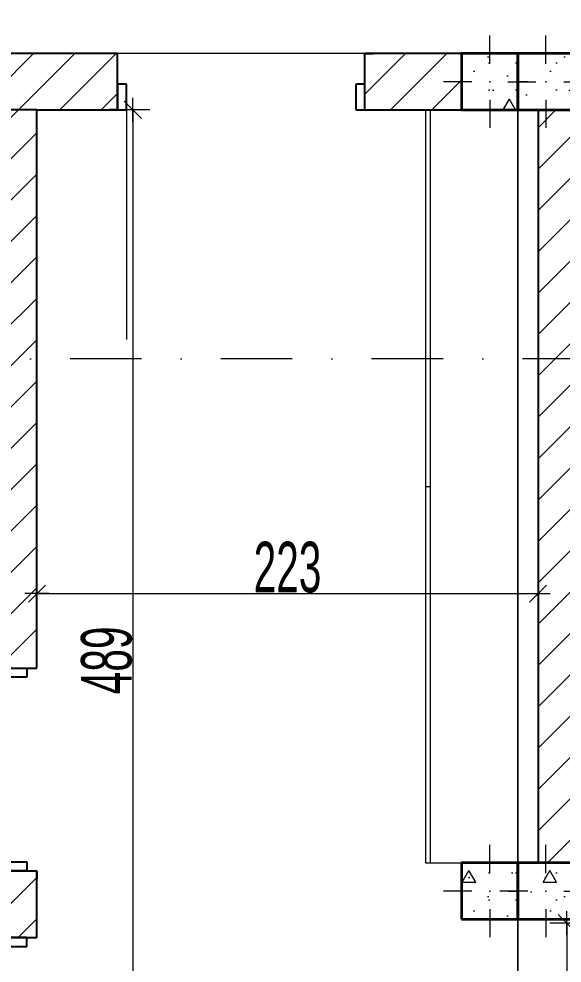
# Model space of a CAD drawing. Header units: millimetres. Extents: x 917196 to 1040943, y -9546 to 18600.
# Drawn here: x 1002609 to 1005025, y 8059 to 12256 of the extents above; entities that cross this region are included whole.
import ezdxf

# ---------------------------------------------------------------- set-up
doc = ezdxf.new("R2010")
doc.units = ezdxf.units.MM
doc.header["$MEASUREMENT"] = 0
doc.set_wipeout_variables(frame=1)
doc.linetypes.add('Dot & Dashed', pattern=[670.277762, 317.5, -176.388889, 0, -176.388874])
doc.linetypes.add('Wipeout_Contour', pattern=[1000, 0, -1000])
for name, color, linetype, lineweight in [('dimenzija', 7, 'Continuous', 13), ('New_ARCHICAD Doors_Pen_No__27', 7, 'Continuous', 25), ('New_Structural - Bearing_Pen_No__20', 1, 'Continuous', 0), ('New_Structural - Bearing_Pen_No__27', 7, 'Continuous', 25)]:
    doc.layers.add(name, color=color, linetype=linetype, lineweight=lineweight)
for name, color, linetype in [('Marker - Section', 7, 'Continuous'), ('New_ARCHICAD Doors', 7, 'Continuous'), ('New_MEP - Electrical', 7, 'Continuous'), ('New_Structural - Bearing', 7, 'Continuous')]:
    doc.layers.add(name, color=color, linetype=linetype)
for name, color, linetype, lineweight, true_color in [('Marker - Section_Pen_No__85', 7, 'Continuous', 13, 0xaaaaaa), ('New_ARCHICAD Doors_Pen_No__23', 7, 'Continuous', 25, 0xbf7340), ('New_ARCHICAD Doors_Pen_No__61', 7, 'Continuous', 18, 0x6a6a6a), ('New_MEP - Electrical_Pen_No__4', 7, 'Continuous', 20, 0x029e21), ('New_Structural - Bearing_Pen_No__168', 7, 'Continuous', 13, 0x6a6a6a), ('New_Structural - Bearing_Pen_No__169', 7, 'Continuous', 13, 0x6a6a6a), ('New_Structural - Bearing_Pen_No__8', 7, 'Continuous', 35, 0xa80f02), ('New_Structural - Bearing_Pen_No__89', 7, 'Continuous', 13, 0x6a6a6a)]:
    doc.layers.add(name, color=color, linetype=linetype, lineweight=lineweight, true_color=true_color)
doc.styles.add('PLATEIA', font='CGSAPPS.shx', dxfattribs={"width": 0.6})
doc.dimstyles.new('100v', dxfattribs={"dimtxt": 225, "dimasz": 1, "dimexe": 0.18, "dimexo": 0.0625, "dimgap": 4, "dimtad": 1, "dimdec": 0, "dimlfac": 0.1, "dimzin": 12, "dimdsep": 46, "dimtxsty": 'PLATEIA', "dimblk": 'A$C321216CB', "dimcen": 0.09, "dimse1": 1, "dimse2": 1, "dimclrd": 256, "dimclrt": 256, "dimadec": 3, "dimazin": 0, "dimtfac": 1, "dimtdec": 0, "dimtix": 1, "dimtmove": 2, "dimatfit": 3, "dimldrblk": 'A$C321216CB', "dimfxl": 1, "dimtolj": 1, "dimtzin": 0, "dimlwd": -1, "dimarcsym": 0})
pattern_1 = [(45, (0, 0), (-91.923878, 91.923878), [])]
pattern_2 = [(0, (0, 0), (0, 623.5383), [60, -300.00001]), (0, (180, 311.8), (0, 623.5383), [60, -300.00001]), (60, (0, 0), (-540.00002, 311.76916), [60, -300.00001]), (60, (360, 0), (-540.00002, 311.76916), [60, -300.00001]), (120, (60, 0), (540.00002, 311.76916), [60, -300.00001]), (120, (420, 0), (540.00002, 311.76916), [60, -300.00001]), (0, (0, 60), (0, 120.000005), [0, -120.000005, 0, -180.000007]), (45, (60, 60), (-84.852817, 84.852817), [0, -90.000004, 0, -150.000006])]

# ---------------------------------------------------------------- blocks, each defined once
blk = doc.blocks.new('Slab_3', base_point=(1004827.7, 101.8))
at = {"layer": 'New_Structural - Bearing_Pen_No__89', "color": 251, "linetype": 'Continuous', "lineweight": 13, "true_color": 0x6a6a6a, "flags": 128}
blk.add_lwpolyline([(1004827.7, 101.8), (1004827.7, -1698.2), (1011727.7, -1698.2), (1011727.7, 101.8), (1011727.7, 12101.8), (1004827.7, 12101.8)], close=True, dxfattribs=at)
blk = doc.blocks.new('Slab_4', base_point=(994827.7, 12101.8))
at = {"layer": 'New_Structural - Bearing_Pen_No__89', "color": 251, "linetype": 'Continuous', "lineweight": 13, "true_color": 0x6a6a6a, "flags": 128}
blk.add_lwpolyline([(994827.7, 12101.8), (994827.7, 3101.8), (997827.7, 3101.8), (999327.7, 3101.8), (999327.7, 101.8), (999327.7, -898.2), (1004827.7, -898.2), (1004827.7, 101.8), (1004827.7, 12101.8), (997827.7, 12101.8)], close=True, dxfattribs=at)
blk = doc.blocks.new('Door 25_4')
at = {"layer": 'New_ARCHICAD Doors_Pen_No__23', "color": 35, "linetype": 'Continuous', "lineweight": 25, "true_color": 0xbf7340}
for p, q in [((-510, 0), (-550, 0)), ((-550, 0), (-550, -115)), ((-510, -115), (-510, 0)), ((550, 0), (510, 0)), ((510, 0), (510, -115)), ((550, -115), (550, 0)), ((-550, -115), (-510, -115)), ((510, -115), (550, -115))]:
    blk.add_line(p, q, dxfattribs=at)
at = {"layer": 'New_ARCHICAD Doors_Pen_No__27', "color": 7, "linetype": 'Continuous', "lineweight": 25}
for p, q in [((-550, 0), (-587, 0)), ((-550, 0), (-587, 0)), ((-550, 0), (-550, -115)), ((-550, 0), (-550, -115)), ((550, 0), (550, -115)), ((550, 0), (550, -115)), ((550, 0), (587, 0)), ((550, 0), (587, 0)), ((-550, -115), (-550, -250)), ((-550, -115), (-550, -250)), ((550, -115), (550, -250)), ((550, -115), (550, -250)), ((-550, -250), (-587, -250)), ((-550, -250), (-587, -250)), ((550, -250), (587, -250)), ((550, -250), (587, -250))]:
    blk.add_line(p, q, dxfattribs=at)
at = {"layer": 'New_ARCHICAD Doors_Pen_No__61', "color": 251, "linetype": 'Continuous', "lineweight": 18, "true_color": 0x6a6a6a}
blk.add_line((510, 0), (510, 1020), dxfattribs=at)
blk = doc.blocks.new('Wall_34', base_point=(998077.7, 12101.8))
at = {"color": 254, "linetype": 'Wipeout_Contour', "lineweight": 0, "ltscale": 4010639.01824241}
blk.add_wipeout([(1002128.9, 11851.8), (1003047.6, 11851.8), (1003047.6, 12101.8), (1002128.9, 12101.8)], dxfattribs=at).dxf.layer = 'New_Structural - Bearing'
at = {"color": 254, "linetype": 'Wipeout_Contour', "lineweight": 0, "ltscale": 4017736.218970004}
blk.add_wipeout([(1004147.6, 11851.8), (1004577.7, 11851.8), (1004577.7, 12101.8), (1004147.6, 12101.8)], dxfattribs=at).dxf.layer = 'New_Structural - Bearing'
at = {"layer": 'New_Structural - Bearing_Pen_No__168', "linetype": 'Continuous', "lineweight": 13, "true_color": 0x6a6a6a}
h = blk.add_hatch(dxfattribs=at)
h.set_pattern_fill('COMMON_BRICK', color=251, style=0, pattern_type=2)
h.set_pattern_definition(pattern_1)
h.paths.add_polyline_path([(1002128.9, 11851.8), (1003047.6, 11851.8), (1003047.6, 12101.8), (1002128.9, 12101.8)])
h = blk.add_hatch(dxfattribs=at)
h.set_pattern_fill('COMMON_BRICK', color=251, style=0, pattern_type=2)
h.set_pattern_definition(pattern_1)
h.paths.add_polyline_path([(1004147.6, 11851.8), (1004577.7, 11851.8), (1004577.7, 12101.8), (1004147.6, 12101.8)])
at = {"layer": 'New_Structural - Bearing_Pen_No__27', "color": 7, "linetype": 'Continuous', "lineweight": 25}
for p, q in [((1003047.6, 12101.8), (1003010.6, 12101.8)), ((1003047.6, 11966.8), (1003047.6, 12101.8)), ((1004147.6, 12101.8), (1004184.6, 12101.8)), ((1004147.6, 11966.8), (1004147.6, 12101.8)), ((1003047.6, 11851.8), (1003047.6, 11966.8)), ((1004147.6, 11851.8), (1004147.6, 11966.8)), ((1003047.6, 11851.8), (1003010.6, 11851.8)), ((1004147.6, 11851.8), (1004184.6, 11851.8))]:
    blk.add_line(p, q, dxfattribs=at)
at = {"layer": 'New_Structural - Bearing_Pen_No__27', "color": 7, "linetype": 'Continuous', "lineweight": 25, "flags": 128}
for points in [[(1003047.6, 12101.8), (1002128.9, 12101.8)], [(1004577.7, 12101.8), (1004147.6, 12101.8)], [(1002128.9, 11851.8), (1003047.6, 11851.8)], [(1004147.6, 11851.8), (1004577.7, 11851.8)]]:
    blk.add_lwpolyline(points, dxfattribs=at)
at = {"layer": 'New_ARCHICAD Doors', "color": 33, "linetype": 'Continuous', "lineweight": 18, "true_color": 0xd5a280, "zscale": 1000, "rotation": 180}
blk.add_blockref('Door 25_4', (1003597.6, 11851.8), dxfattribs=at)
blk = doc.blocks.new('Wall_40', base_point=(1005077.7, 12101.8))
at = {"color": 254, "linetype": 'Wipeout_Contour', "lineweight": 0, "ltscale": 4020202.610688884}
blk.add_wipeout([(1005077.7, 11851.8), (1004917.7, 11851.8), (1004917.7, 8504.1), (1005077.7, 8504.1)], dxfattribs=at).dxf.layer = 'New_Structural - Bearing'
at = {"layer": 'New_Structural - Bearing_Pen_No__168', "linetype": 'Continuous', "lineweight": 13, "true_color": 0x6a6a6a}
h = blk.add_hatch(dxfattribs=at)
h.set_pattern_fill('COMMON_BRICK', color=251, style=0, pattern_type=2)
h.set_pattern_definition(pattern_1)
h.paths.add_polyline_path([(1005077.7, 11851.8), (1004917.7, 11851.8), (1004917.7, 8504.1), (1005077.7, 8504.1)])
at = {"layer": 'New_Structural - Bearing_Pen_No__27', "color": 7, "linetype": 'Continuous', "lineweight": 25, "flags": 128}
for points in [[(1004917.7, 11851.8), (1004917.7, 8504.1)], [(1005077.7, 8504.1), (1005077.7, 11851.8)]]:
    blk.add_lwpolyline(points, dxfattribs=at)
blk = doc.blocks.new('Door 25')
at = {"layer": 'New_ARCHICAD Doors_Pen_No__23', "color": 35, "linetype": 'Continuous', "lineweight": 25, "true_color": 0xbf7340}
for p, q in [((-410, 0), (-450, 0)), ((-450, 0), (-450, -115)), ((-410, -115), (-410, 0)), ((450, 0), (410, 0)), ((410, 0), (410, -115)), ((450, -115), (450, 0)), ((-450, -115), (-410, -115)), ((410, -115), (450, -115))]:
    blk.add_line(p, q, dxfattribs=at)
at = {"layer": 'New_ARCHICAD Doors_Pen_No__27', "color": 7, "linetype": 'Continuous', "lineweight": 25}
for p, q in [((-450, 0), (-487, 0)), ((-450, 0), (-487, 0)), ((-450, 0), (-450, -115)), ((-450, 0), (-450, -115)), ((450, 0), (450, -115)), ((450, 0), (450, -115)), ((450, 0), (487, 0)), ((450, 0), (487, 0)), ((-450, -115), (-450, -160)), ((-450, -115), (-450, -160)), ((450, -115), (450, -160)), ((450, -115), (450, -160)), ((-450, -160), (-487, -160)), ((-450, -160), (-487, -160)), ((450, -160), (487, -160)), ((450, -160), (487, -160))]:
    blk.add_line(p, q, dxfattribs=at)
at = {"layer": 'New_ARCHICAD Doors_Pen_No__61', "color": 251, "linetype": 'Continuous', "lineweight": 18, "true_color": 0x6a6a6a}
blk.add_line((410, 0), (410, 820), dxfattribs=at)
blk = doc.blocks.new('Wall_57', base_point=(1002688.9, 11851.8))
at = {"color": 254, "linetype": 'Wipeout_Contour', "lineweight": 0, "ltscale": 4010663.130790739}
blk.add_wipeout([(1002528.9, 11851.8), (1002528.9, 9369.6), (1002688.9, 9369.6), (1002688.9, 11851.8)], dxfattribs=at).dxf.layer = 'New_Structural - Bearing'
at = {"color": 254, "linetype": 'Wipeout_Contour', "lineweight": 0, "ltscale": 4010573.654234802}
blk.add_wipeout([(1002688.9, 8469.6), (1002528.9, 8469.6), (1002528.9, 8173.5), (1002688.9, 8173.5)], dxfattribs=at).dxf.layer = 'New_Structural - Bearing'
at = {"layer": 'New_Structural - Bearing_Pen_No__168', "linetype": 'Continuous', "lineweight": 13, "true_color": 0x6a6a6a}
h = blk.add_hatch(dxfattribs=at)
h.set_pattern_fill('COMMON_BRICK', color=251, style=0, pattern_type=2)
h.set_pattern_definition(pattern_1)
h.paths.add_polyline_path([(1002528.9, 11851.8), (1002528.9, 9369.6), (1002688.9, 9369.6), (1002688.9, 11851.8)])
h = blk.add_hatch(dxfattribs=at)
h.set_pattern_fill('COMMON_BRICK', color=251, style=0, pattern_type=2)
h.set_pattern_definition(pattern_1)
h.paths.add_polyline_path([(1002688.9, 8469.6), (1002528.9, 8469.6), (1002528.9, 8173.5), (1002688.9, 8173.5)])
at = {"layer": 'New_Structural - Bearing_Pen_No__27', "color": 7, "linetype": 'Continuous', "lineweight": 25}
for p, q in [((1002688.9, 9369.6), (1002688.9, 9406.6)), ((1002528.9, 9369.6), (1002643.9, 9369.6)), ((1002643.9, 9369.6), (1002688.9, 9369.6)), ((1002528.9, 8469.6), (1002643.9, 8469.6)), ((1002643.9, 8469.6), (1002688.9, 8469.6)), ((1002688.9, 8469.6), (1002688.9, 8432.6)), ((1002688.9, 8173.5), (1002688.9, 8210.5)), ((1002528.9, 8173.5), (1002643.9, 8173.5)), ((1002643.9, 8173.5), (1002688.9, 8173.5))]:
    blk.add_line(p, q, dxfattribs=at)
at = {"layer": 'New_Structural - Bearing_Pen_No__27', "color": 7, "linetype": 'Continuous', "lineweight": 25, "flags": 128}
for points in [[(1002688.9, 11851.8), (1002528.9, 11851.8)], [(1002688.9, 9369.6), (1002688.9, 11851.8)], [(1002688.9, 8173.5), (1002688.9, 8469.6)]]:
    blk.add_lwpolyline(points, dxfattribs=at)
at = {"layer": 'New_ARCHICAD Doors', "color": 33, "linetype": 'Continuous', "lineweight": 18, "true_color": 0xd5a280, "xscale": -1, "zscale": 1000, "rotation": 90}
blk.add_blockref('Door 25', (1002528.9, 8919.6), dxfattribs=at)
at = {"layer": 'New_ARCHICAD Doors', "color": 33, "linetype": 'Continuous', "lineweight": 18, "true_color": 0xd5a280, "zscale": 1000, "rotation": 90}
blk.add_blockref('Door 25', (1002528.9, 7723.5), dxfattribs=at)
blk = doc.blocks.new('Column_29', base_point=(1004952.7, 11976.8))
at = {"color": 254, "linetype": 'Wipeout_Contour', "lineweight": 0, "ltscale": 4020096.384821043}
blk.add_wipeout([(1004827.7, 11851.8), (1005077.7, 11851.8), (1005077.7, 12101.8), (1004827.7, 12101.8)], dxfattribs=at).dxf.layer = 'New_Structural - Bearing'
at = {"layer": 'New_Structural - Bearing_Pen_No__169', "linetype": 'Continuous', "lineweight": 13, "true_color": 0x6a6a6a}
h = blk.add_hatch(dxfattribs=at)
h.set_pattern_fill('STRUCTURAL_CONCRETE', color=251, style=0, pattern_type=2)
h.set_pattern_definition(pattern_2)
h.paths.add_polyline_path([(1004827.7, 11851.8), (1005077.7, 11851.8), (1005077.7, 12101.8), (1004827.7, 12101.8)])
at = {"layer": 'New_Structural - Bearing_Pen_No__20', "color": 1, "linetype": 'Continuous', "lineweight": 0}
for p, q in [((1004952.7, 12056.8), (1004952.7, 12181.8)), ((1004872.7, 11976.8), (1004747.7, 11976.8)), ((1005032.7, 11976.8), (1005157.7, 11976.8)), ((1004952.7, 11896.8), (1004952.7, 11771.8))]:
    blk.add_line(p, q, dxfattribs=at)
blk.add_point((1004952.7, 11976.8), dxfattribs=at)
at = {"layer": 'New_Structural - Bearing_Pen_No__8', "color": 14, "linetype": 'Continuous', "lineweight": 35, "true_color": 0xa80f02, "flags": 128}
blk.add_lwpolyline([(1004827.7, 11851.8), (1005077.7, 11851.8), (1005077.7, 12101.8), (1004827.7, 12101.8)], close=True, dxfattribs=at)
blk = doc.blocks.new('Column_35', base_point=(1004702.7, 11976.8))
at = {"color": 254, "linetype": 'Wipeout_Contour', "lineweight": 0, "ltscale": 4019096.455855659}
blk.add_wipeout([(1004577.7, 11851.8), (1004827.7, 11851.8), (1004827.7, 12101.8), (1004577.7, 12101.8)], dxfattribs=at).dxf.layer = 'New_Structural - Bearing'
at = {"layer": 'New_Structural - Bearing_Pen_No__169', "linetype": 'Continuous', "lineweight": 13, "true_color": 0x6a6a6a}
h = blk.add_hatch(dxfattribs=at)
h.set_pattern_fill('STRUCTURAL_CONCRETE', color=251, style=0, pattern_type=2)
h.set_pattern_definition(pattern_2)
h.paths.add_polyline_path([(1004577.7, 11851.8), (1004827.7, 11851.8), (1004827.7, 12101.8), (1004577.7, 12101.8)])
at = {"layer": 'New_Structural - Bearing_Pen_No__20', "color": 1, "linetype": 'Continuous', "lineweight": 0}
for p, q in [((1004702.7, 12056.8), (1004702.7, 12181.8)), ((1004622.7, 11976.8), (1004497.7, 11976.8)), ((1004782.7, 11976.8), (1004907.7, 11976.8)), ((1004702.7, 11896.8), (1004702.7, 11771.8))]:
    blk.add_line(p, q, dxfattribs=at)
blk.add_point((1004702.7, 11976.8), dxfattribs=at)
at = {"layer": 'New_Structural - Bearing_Pen_No__8', "color": 14, "linetype": 'Continuous', "lineweight": 35, "true_color": 0xa80f02, "flags": 128}
blk.add_lwpolyline([(1004577.7, 11851.8), (1004827.7, 11851.8), (1004827.7, 12101.8), (1004577.7, 12101.8)], close=True, dxfattribs=at)
blk = doc.blocks.new('Column_36', base_point=(1004702.7, 8379.1))
at = {"color": 254, "linetype": 'Wipeout_Contour', "lineweight": 0, "ltscale": 4018950.680146684}
blk.add_wipeout([(1004577.7, 8254.1), (1004827.7, 8254.1), (1004827.7, 8504.1), (1004577.7, 8504.1)], dxfattribs=at).dxf.layer = 'New_Structural - Bearing'
at = {"layer": 'New_Structural - Bearing_Pen_No__169', "linetype": 'Continuous', "lineweight": 13, "true_color": 0x6a6a6a}
h = blk.add_hatch(dxfattribs=at)
h.set_pattern_fill('STRUCTURAL_CONCRETE', color=251, style=0, pattern_type=2)
h.set_pattern_definition(pattern_2)
h.paths.add_polyline_path([(1004577.7, 8254.1), (1004827.7, 8254.1), (1004827.7, 8504.1), (1004577.7, 8504.1)])
at = {"layer": 'New_Structural - Bearing_Pen_No__20', "color": 1, "linetype": 'Continuous', "lineweight": 0}
for p, q in [((1004702.7, 8459.1), (1004702.7, 8584.1)), ((1004622.7, 8379.1), (1004497.7, 8379.1)), ((1004782.7, 8379.1), (1004907.7, 8379.1)), ((1004702.7, 8299.1), (1004702.7, 8174.1))]:
    blk.add_line(p, q, dxfattribs=at)
blk.add_point((1004702.7, 8379.1), dxfattribs=at)
at = {"layer": 'New_Structural - Bearing_Pen_No__8', "color": 14, "linetype": 'Continuous', "lineweight": 35, "true_color": 0xa80f02, "flags": 128}
blk.add_lwpolyline([(1004577.7, 8254.1), (1004827.7, 8254.1), (1004827.7, 8504.1), (1004577.7, 8504.1)], close=True, dxfattribs=at)
blk = doc.blocks.new('Column_38', base_point=(1004952.7, 8379.1))
at = {"color": 254, "linetype": 'Wipeout_Contour', "lineweight": 0, "ltscale": 4019950.645372551}
blk.add_wipeout([(1004827.7, 8254.1), (1005077.7, 8254.1), (1005077.7, 8504.1), (1004827.7, 8504.1)], dxfattribs=at).dxf.layer = 'New_Structural - Bearing'
at = {"layer": 'New_Structural - Bearing_Pen_No__169', "linetype": 'Continuous', "lineweight": 13, "true_color": 0x6a6a6a}
h = blk.add_hatch(dxfattribs=at)
h.set_pattern_fill('STRUCTURAL_CONCRETE', color=251, style=0, pattern_type=2)
h.set_pattern_definition(pattern_2)
h.paths.add_polyline_path([(1004827.7, 8254.1), (1005077.7, 8254.1), (1005077.7, 8504.1), (1004827.7, 8504.1)])
at = {"layer": 'New_Structural - Bearing_Pen_No__20', "color": 1, "linetype": 'Continuous', "lineweight": 0}
for p, q in [((1004952.7, 8459.1), (1004952.7, 8584.1)), ((1004872.7, 8379.1), (1004747.7, 8379.1)), ((1005032.7, 8379.1), (1005157.7, 8379.1)), ((1004952.7, 8299.1), (1004952.7, 8174.1))]:
    blk.add_line(p, q, dxfattribs=at)
blk.add_point((1004952.7, 8379.1), dxfattribs=at)
at = {"layer": 'New_Structural - Bearing_Pen_No__8', "color": 14, "linetype": 'Continuous', "lineweight": 35, "true_color": 0xa80f02, "flags": 128}
blk.add_lwpolyline([(1004827.7, 8254.1), (1005077.7, 8254.1), (1005077.7, 8504.1), (1004827.7, 8504.1)], close=True, dxfattribs=at)
blk = doc.blocks.new('Wardrobe 01 25_6')
at = {"layer": 'New_MEP - Electrical_Pen_No__4', "color": 104, "linetype": 'Continuous', "lineweight": 20, "true_color": 0x029e21}
for p, q in [((0, 20), (3347.7, 20)), ((0, 0), (0, 20)), ((1673.9, 0), (1673.9, 20))]:
    blk.add_line(p, q, dxfattribs=at)
at = {"layer": 'New_MEP - Electrical_Pen_No__4', "color": 104, "linetype": 'Continuous', "lineweight": 20, "true_color": 0x029e21, "flags": 128}
blk.add_lwpolyline([(0, 0), (3347.7, 0), (3347.7, 500), (0, 500)], close=True, dxfattribs=at)
blk = doc.blocks.new('Cutting Plane_1', base_point=(1014850.8, 10745.1))
at = {"layer": 'Marker - Section_Pen_No__85', "color": 253, "linetype": 'Dot & Dashed', "lineweight": 13, "true_color": 0xaaaaaa}
blk.add_line((1014550.8, 10745.1), (992200.5, 10745.1), dxfattribs=at)
blk = doc.blocks.new('A$C321216CB')
for p, q in [((0, -75.3), (0, 75.3)), ((-53.8, 0), (53.8, 0)), ((-38.1, -38.1), (38.1, 38.1))]:
    blk.add_line(p, q)
blk = doc.blocks.new('*D308')
at = {"layer": 'DEFPOINTS', "color": 0, "transparency": 16777216}
for p in [(1011727.7, 13057.6), (997827.7, 12101.8), (1011727.7, 12101.8)]:
    blk.add_point(p, dxfattribs=at)
at = {"layer": 'dimenzija', "transparency": 16777216}
blk.add_line((997828.7, 13057.6), (1011726.7, 13057.6), dxfattribs=at)
at = {"layer": 'dimenzija', "transparency": 16777216, "rotation": 180}
blk.add_blockref('A$C321216CB', (997827.7, 13057.6), dxfattribs=at)
at = {"layer": 'dimenzija', "transparency": 16777216}
blk.add_blockref('A$C321216CB', (1011727.7, 13057.6), dxfattribs=at)
at = {"layer": 'dimenzija', "transparency": 16777216, "insert": (1004777.7, 13174.1), "char_height": 225, "attachment_point": 5, "style": 'PLATEIA'}
blk.add_mtext('\\A1;1390', dxfattribs=at)
blk = doc.blocks.new('*D329')
at = {"layer": 'DEFPOINTS', "color": 0, "transparency": 16777216}
for p in [(1004952.7, 8236.6), (1004952.7, 6957.7), (1005045.3, 6957.7)]:
    blk.add_point(p, dxfattribs=at)
at = {"layer": 'dimenzija', "transparency": 16777216}
blk.add_line((1005045.3, 8235.6), (1005045.3, 6958.7), dxfattribs=at)
for p, rotation in [((1005045.3, 8236.6), 90), ((1005045.3, 6957.7), 270)]:
    blk.add_blockref('A$C321216CB', p, dxfattribs=dict(at, rotation=rotation))
at = {"layer": 'dimenzija', "transparency": 16777216, "insert": (1004928.8, 7597.2), "char_height": 225, "attachment_point": 5, "rotation": 90, "style": 'PLATEIA'}
blk.add_mtext('\\A1;128', dxfattribs=at)
blk = doc.blocks.new('*D330')
at = {"layer": 'DEFPOINTS', "color": 0, "transparency": 16777216}
for p in [(1002689.6, 9983.7), (1004917.7, 9983.7), (1004917.7, 9701.5)]:
    blk.add_point(p, dxfattribs=at)
at = {"layer": 'dimenzija', "transparency": 16777216}
blk.add_line((1002690.6, 9701.5), (1004916.7, 9701.5), dxfattribs=at)
at = {"layer": 'dimenzija', "transparency": 16777216, "rotation": 180}
blk.add_blockref('A$C321216CB', (1002689.6, 9701.5), dxfattribs=at)
at = {"layer": 'dimenzija', "transparency": 16777216}
blk.add_blockref('A$C321216CB', (1004917.7, 9701.5), dxfattribs=at)
at = {"layer": 'dimenzija', "transparency": 16777216, "insert": (1003803.6, 9818), "char_height": 225, "attachment_point": 5, "style": 'PLATEIA'}
blk.add_mtext('\\A1;223', dxfattribs=at)
blk = doc.blocks.new('*D342')
at = {"layer": 'DEFPOINTS', "color": 0, "transparency": 16777216}
for p in [(1002832.5, 11851.8), (1003045.1, 6957.7), (1003115.9, 6957.7)]:
    blk.add_point(p, dxfattribs=at)
at = {"layer": 'dimenzija', "transparency": 16777216}
blk.add_line((1003115.9, 11850.8), (1003115.9, 6958.7), dxfattribs=at)
for p, rotation in [((1003115.9, 11851.8), 90), ((1003115.9, 6957.7), 270)]:
    blk.add_blockref('A$C321216CB', p, dxfattribs=dict(at, rotation=rotation))
at = {"layer": 'dimenzija', "transparency": 16777216, "insert": (1002999.4, 9404.8), "char_height": 225, "attachment_point": 5, "rotation": 90, "style": 'PLATEIA'}
blk.add_mtext('\\A1;489', dxfattribs=at)

msp = doc.modelspace()

# ---------------------------------------------------------------- block references
at = {"layer": 'New_Structural - Bearing', "color": 251, "linetype": 'Continuous', "lineweight": 13, "true_color": 0x6a6a6a}
for name, p in [('Slab_4', (994827.7, 12101.8)), ('Slab_3', (1004827.7, 101.8))]:
    msp.add_blockref(name, p, dxfattribs=at)

# ---------------------------------------------------------------- next in the draw order: block references
at = {"layer": 'New_Structural - Bearing', "color": 7, "lineweight": 25}
for name, p in [('Wall_34', (998077.7, 12101.8)), ('Wall_40', (1005077.7, 12101.8))]:
    msp.add_blockref(name, p, dxfattribs=at)

# ---------------------------------------------------------------- next in the draw order: block references
at = {"layer": 'New_Structural - Bearing', "color": 14, "lineweight": 35, "true_color": 0xa80f02}
for name, p in [('Column_29', (1004952.7, 11976.8)), ('Column_36', (1004702.7, 8379.1))]:
    msp.add_blockref(name, p, dxfattribs=at)
at = {"layer": 'New_Structural - Bearing', "color": 7, "lineweight": 25}
msp.add_blockref('Wall_57', (1002688.9, 11851.8), dxfattribs=at)

# ---------------------------------------------------------------- next in the draw order: dimensions: what is measured, and where the dimension line sits
at = {"layer": 'dimenzija'}
dim = msp.add_linear_dim(base=(1003115.9, 6957.7), p1=(1002832.5, 11851.8), p2=(1003045.1, 6957.7), angle=90, dimstyle='100v', dxfattribs=at)
dim.commit()
dim.dimension.update_dxf_attribs({"geometry": '*D342', "text_midpoint": (1002999.4, 9404.8)})

# ---------------------------------------------------------------- next in the draw order: block references
at = {"layer": 'Marker - Section', "color": 253, "lineweight": 13, "true_color": 0xaaaaaa}
msp.add_blockref('Cutting Plane_1', (1014850.8, 10745.1), dxfattribs=at)
at = {"layer": 'New_Structural - Bearing', "color": 14, "lineweight": 35, "true_color": 0xa80f02}
for name, p in [('Column_35', (1004702.7, 11976.8)), ('Column_38', (1004952.7, 8379.1))]:
    msp.add_blockref(name, p, dxfattribs=at)

# ---------------------------------------------------------------- next in the draw order: dimensions: what is measured, and where the dimension line sits
at = {"layer": 'dimenzija'}
dim = msp.add_linear_dim(base=(1004917.7, 9701.5), p1=(1002689.6, 9983.7), p2=(1004917.7, 9983.7), dimstyle='100v', dxfattribs=at)
dim.commit()
dim.dimension.update_dxf_attribs({"geometry": '*D330', "text_midpoint": (1003803.6, 9818)})

# ---------------------------------------------------------------- next in the draw order: block references
at = {"layer": 'New_MEP - Electrical', "color": 253, "linetype": 'Continuous', "lineweight": 13, "true_color": 0xaaaaaa, "zscale": 1000, "rotation": 270}
msp.add_blockref('Wardrobe 01 25_6', (1004417.7, 11851.8), dxfattribs=at)

# ---------------------------------------------------------------- next in the draw order: dimensions: what is measured, and where the dimension line sits
at = {"layer": 'dimenzija'}
dim = msp.add_linear_dim(base=(1011727.7, 13057.6), p1=(997827.7, 12101.8), p2=(1011727.7, 12101.8), dimstyle='100v', dxfattribs=at)
dim.commit()
dim.dimension.update_dxf_attribs({"geometry": '*D308', "text_midpoint": (1004777.7, 13174.1)})
dim = msp.add_linear_dim(base=(1005045.3, 6957.7), p1=(1004952.7, 8236.6), p2=(1004952.7, 6957.7), angle=90, dimstyle='100v', dxfattribs=at)
dim.commit()
dim.dimension.update_dxf_attribs({"geometry": '*D329', "text_midpoint": (1004928.8, 7597.2)})

doc.saveas('drawing.dxf')
